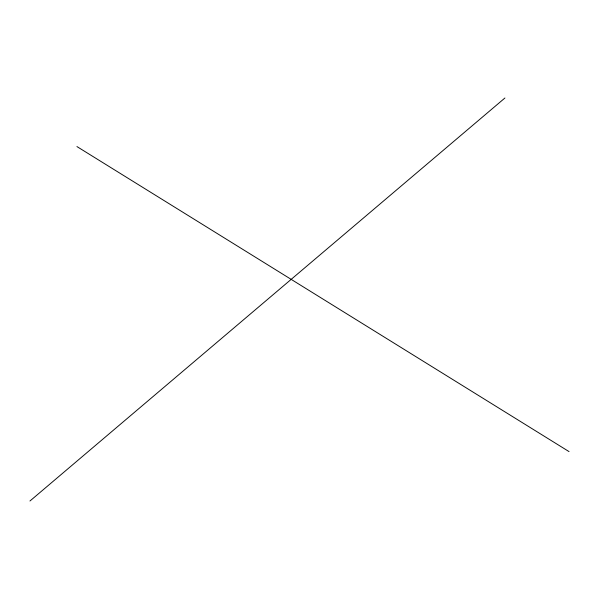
<?xml version="1.0" encoding="UTF-8"?>
<svg xmlns="http://www.w3.org/2000/svg" width="599" height="599" viewBox="0 0 599 599"><rect width="100%" height="100%" fill="white"/><g stroke="black" fill="none" stroke-linecap="round" stroke-linejoin="round"><path stroke-width="0.9" d="M29.95 501.004L504.927 97.996M76.934 146.568L569.05 451.601"/></g></svg>
